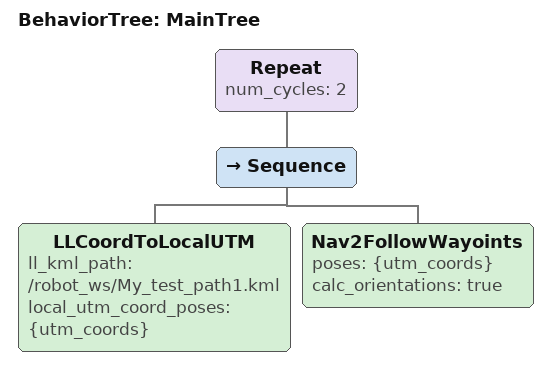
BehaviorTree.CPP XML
<root main_tree_to_execute = "MainTree">
    <BehaviorTree ID="MainTree">
		<Repeat num_cycles="2">
            <Sequence>
                <LLCoordToLocalUTM ll_kml_path="/robot_ws/My_test_path1.kml" local_utm_coord_poses="{utm_coords}" />
                <Nav2FollowWayoints poses="{utm_coords}" calc_orientations="true" />
            </Sequence>
        </Repeat>
    </BehaviorTree>
</root>
